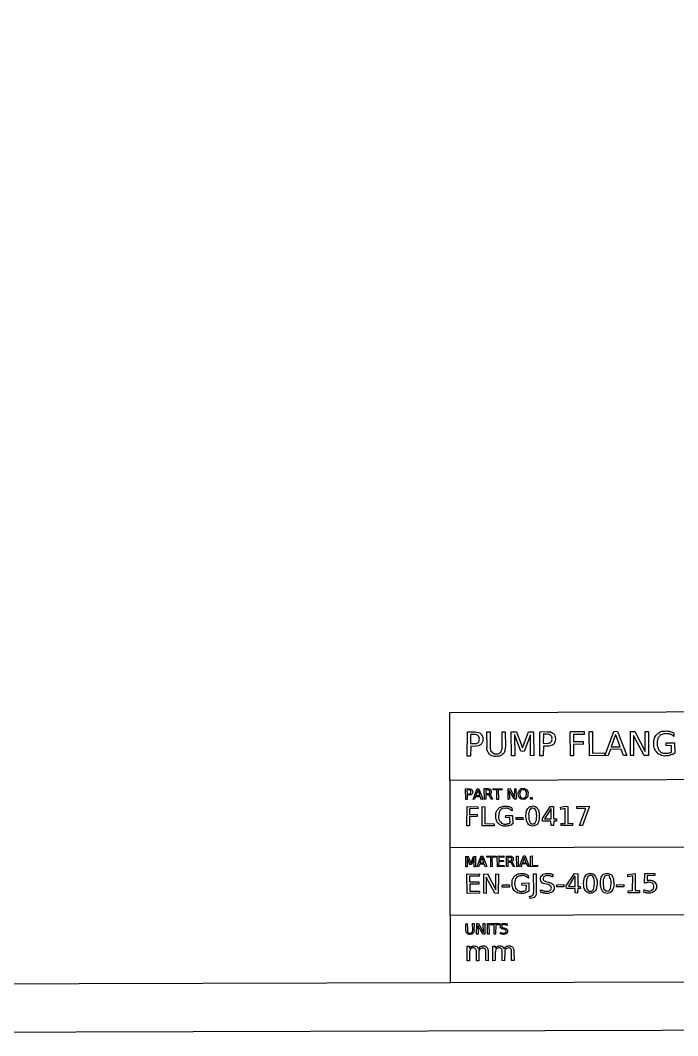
# Model space of a CAD drawing. Header units: millimetres. Extents: x -1 to 561, y -1 to 421.
# Drawn here: x 281.3 to 417.8, y -0.8 to 210 of the extents above; entities that cross this region are included whole.
import ezdxf

# ---------------------------------------------------------------- set-up
doc = ezdxf.new("R2010")
doc.units = ezdxf.units.MM

msp = doc.modelspace()

# ---------------------------------------------------------------- linework, layer by layer
for points in [[(0.59, -0.8), (560.56, 0.75), (559.4, 420.78), (-0.55, 419.26)], [(10.56, 9.27), (550.54, 10.73), (549.41, 410.71), (9.43, 409.22)], [(370.53, 10.26), (550.55, 10.75), (550.38, 66.75), (370.38, 66.24)]]:
    msp.add_lwpolyline(points, close=True)
for points in [[(374.09, 62.28), (375.62, 62.28), (376, 62.22), (376.35, 62.16), (376.66, 62.08), (376.89, 61.87), (377.08, 61.67), (377.19, 61.43), (377.27, 61.15), (377.3, 60.8), (377.29, 60.44), (377.22, 60.14), (377.08, 59.85), (376.9, 59.64), (376.67, 59.52), (376.37, 59.36), (375.98, 59.3), (375.61, 59.26), (374.79, 59.29), (374.76, 57.24), (374.08, 57.25), (374.09, 62.29)], [(374.74, 61.68), (374.75, 59.85), (375.61, 59.83), (375.86, 59.84), (376.06, 59.86), (376.22, 59.97), (376.35, 60.07), (376.44, 60.2), (376.56, 60.35), (376.57, 60.57), (376.62, 60.75), (376.57, 60.96), (376.55, 61.16), (376.42, 61.35), (376.32, 61.47), (376.19, 61.59), (376.06, 61.62), (375.83, 61.71), (375.61, 61.72), (374.75, 61.72)], [(378.16, 62.27), (378.8, 62.26), (378.82, 59.27), (378.82, 58.86), (378.9, 58.52), (378.99, 58.27), (379.15, 58.09), (379.28, 57.92), (379.54, 57.83), (379.74, 57.73), (380.07, 57.7), (380.36, 57.74), (380.63, 57.81), (380.85, 57.93), (381.04, 58.06), (381.14, 58.25), (381.26, 58.57), (381.29, 58.88), (381.29, 59.24), (381.28, 62.25), (381.96, 62.28), (381.99, 59.17), (381.94, 58.93), (381.95, 58.7), (381.88, 58.51), (381.84, 58.3), (381.82, 58.15), (381.72, 57.94), (381.63, 57.84), (381.51, 57.68), (381.34, 57.59), (381.2, 57.46), (381.09, 57.38), (380.92, 57.3), (380.68, 57.22), (380.51, 57.21), (380.32, 57.19), (380.05, 57.16), (379.82, 57.15), (379.66, 57.24), (379.43, 57.22), (379.2, 57.29), (379.03, 57.36), (378.88, 57.46), (378.74, 57.54), (378.66, 57.67), (378.55, 57.82), (378.43, 57.97), (378.32, 58.12), (378.26, 58.27), (378.23, 58.49), (378.16, 58.66), (378.12, 58.95), (378.17, 59.14), (378.13, 62.29)], [(383.25, 62.29), (384.26, 62.31), (385.51, 58.92), (386.77, 62.3), (387.83, 62.27), (387.86, 57.3), (387.17, 57.33), (387.17, 61.65), (385.87, 58.22), (385.17, 58.23), (383.87, 61.7), (383.93, 57.26), (383.26, 57.29), (383.21, 62.29)], [(389.19, 62.32), (390.68, 62.28), (391.07, 62.29), (391.43, 62.25), (391.7, 62.08), (391.96, 61.91), (392.18, 61.69), (392.25, 61.43), (392.34, 61.13), (392.37, 60.83), (392.34, 60.5), (392.27, 60.15), (392.12, 59.9), (391.94, 59.68), (391.72, 59.53), (391.42, 59.44), (391.08, 59.32), (390.69, 59.32), (389.87, 59.31), (389.84, 57.29), (389.16, 57.32), (389.14, 62.31)], [(389.87, 61.72), (389.83, 59.89), (390.67, 59.87), (390.91, 59.89), (391.12, 59.97), (391.24, 60), (391.43, 60.1), (391.5, 60.25), (391.62, 60.39), (391.69, 60.63), (391.65, 60.78), (391.67, 61.02), (391.61, 61.23), (391.55, 61.37), (391.44, 61.49), (391.27, 61.58), (391.08, 61.71), (390.92, 61.74), (390.66, 61.76), (389.83, 61.78)], [(395.46, 62.34), (398.35, 62.36), (398.34, 61.73), (396.12, 61.73), (396.16, 60.25), (398.15, 60.28), (398.13, 59.68), (396.14, 59.69), (396.16, 57.3), (395.5, 57.32), (395.45, 62.31)], [(399.43, 62.36), (400.1, 62.32), (400.1, 57.88), (402.53, 57.89), (402.55, 57.36), (399.42, 57.32), (399.4, 62.36)], [(404.52, 62.38), (405.27, 62.37), (407.23, 57.37), (406.5, 57.38), (406.04, 58.6), (403.82, 58.65), (403.33, 57.35), (402.66, 57.31), (404.53, 62.34)], [(404.88, 61.69), (403.98, 59.16), (405.83, 59.17), (404.94, 61.67)], [(407.93, 62.37), (408.83, 62.32), (411.04, 58.16), (411.04, 62.37), (411.69, 62.36), (411.69, 57.35), (410.83, 57.37), (408.56, 61.54), (408.57, 57.33), (407.97, 57.37), (407.96, 62.35)], [(416.49, 58.09), (416.49, 59.4), (415.35, 59.46), (415.34, 59.98), (417.11, 60.01), (417.17, 57.84), (416.98, 57.73), (416.74, 57.57), (416.49, 57.54), (416.3, 57.45), (416.06, 57.33), (415.81, 57.31), (415.54, 57.27), (415.26, 57.3), (415.01, 57.25), (414.73, 57.29), (414.46, 57.38), (414.23, 57.42), (414.04, 57.57), (413.78, 57.65), (413.65, 57.78), (413.47, 57.97), (413.28, 58.1), (413.13, 58.37), (413.06, 58.56), (412.94, 58.76), (412.9, 59.01), (412.84, 59.3), (412.78, 59.55), (412.81, 59.86), (412.81, 60.18), (412.81, 60.45), (412.9, 60.73), (412.96, 60.97), (413, 61.16), (413.14, 61.36), (413.26, 61.6), (413.46, 61.74), (413.61, 61.94), (413.82, 62.08), (414.03, 62.18), (414.19, 62.3), (414.44, 62.38), (414.74, 62.39), (414.98, 62.43), (415.26, 62.44), (415.54, 62.48), (415.73, 62.43), (416, 62.41), (416.2, 62.32), (416.4, 62.25), (416.59, 62.2), (416.85, 62.13), (416.99, 61.98), (416.98, 61.3), (416.84, 61.44), (416.63, 61.55), (416.39, 61.69), (416.23, 61.75), (415.97, 61.85), (415.79, 61.89), (415.53, 61.89), (415.3, 61.91), (415.12, 61.89), (414.88, 61.85), (414.7, 61.82), (414.53, 61.74), (414.33, 61.68), (414.23, 61.62), (414.04, 61.53), (413.96, 61.4), (413.82, 61.23), (413.76, 61.13), (413.67, 60.96), (413.64, 60.79), (413.58, 60.53), (413.5, 60.31), (413.5, 60.09), (413.47, 59.89), (413.52, 59.61), (413.52, 59.39), (413.59, 59.21), (413.62, 59.01), (413.68, 58.81), (413.78, 58.64), (413.86, 58.45), (413.99, 58.35), (414.06, 58.23), (414.21, 58.14), (414.4, 58), (414.53, 57.94), (414.71, 57.88), (414.93, 57.85), (415.14, 57.83), (415.31, 57.84), (415.49, 57.86), (415.66, 57.87), (415.87, 57.88), (416.01, 57.89), (416.09, 57.94), (416.26, 57.98), (416.33, 57.99), (416.45, 58.11)], [(370.47, 52.22), (550.44, 52.77)], [(373.73, 50.49), (374.44, 50.44), (374.6, 50.46), (374.71, 50.39), (374.87, 50.37), (374.96, 50.32), (375.08, 50.18), (375.08, 50.07), (375.17, 49.98), (375.16, 49.81), (375.15, 49.66), (375.13, 49.55), (375.07, 49.39), (374.94, 49.28), (374.87, 49.21), (374.73, 49.18), (374.6, 49.19), (374.4, 49.14), (374.02, 49.17), (374.02, 48.24), (373.75, 48.25), (373.71, 50.47)], [(374, 50.2), (374.06, 49.42), (374.38, 49.37), (374.53, 49.42), (374.6, 49.42), (374.68, 49.42), (374.7, 49.48), (374.79, 49.53), (374.82, 49.64), (374.83, 49.72), (374.85, 49.78), (374.82, 49.89), (374.79, 49.99), (374.75, 50.08), (374.75, 50.13), (374.7, 50.18), (374.62, 50.2), (374.49, 50.23), (374.41, 50.21), (374.05, 50.24)], [(376.12, 50.49), (376.48, 50.45), (377.33, 48.27), (376.96, 48.26), (376.79, 48.81), (375.77, 48.81), (375.6, 48.29), (375.27, 48.26), (376.09, 50.49)], [(376.28, 50.15), (375.87, 49.09), (376.69, 49.1), (376.31, 50.14)], [(378.67, 49.31), (378.73, 49.27), (378.79, 49.23), (378.81, 49.23), (378.88, 49.18), (378.91, 49.12), (378.96, 49.01), (379, 48.96), (379.05, 48.89), (379.32, 48.3), (379.05, 48.3), (378.72, 48.85), (378.7, 48.95), (378.64, 49), (378.61, 49.09), (378.54, 49.15), (378.49, 49.17), (378.44, 49.16), (378.3, 49.21), (378.22, 49.2), (377.95, 49.22), (377.94, 48.3), (377.66, 48.25), (377.6, 50.5), (378.32, 50.49), (378.45, 50.44), (378.65, 50.42), (378.74, 50.37), (378.87, 50.32), (378.97, 50.24), (378.99, 50.11), (379, 50.02), (379.02, 49.82), (379.01, 49.71), (379.03, 49.62), (379.02, 49.54), (378.97, 49.5), (378.92, 49.42), (378.86, 49.35), (378.77, 49.33), (378.67, 49.28)], [(377.91, 50.25), (377.91, 49.45), (378.27, 49.47), (378.38, 49.48), (378.48, 49.49), (378.58, 49.5), (378.62, 49.52), (378.66, 49.59), (378.73, 49.66), (378.75, 49.76), (378.74, 49.82), (378.73, 49.9), (378.71, 50.01), (378.64, 50.07), (378.64, 50.1), (378.54, 50.21), (378.46, 50.2), (378.4, 50.23), (378.28, 50.25), (377.92, 50.22)], [(379.39, 50.45), (381.29, 50.44), (381.26, 50.2), (380.46, 50.23), (380.53, 48.25), (380.23, 48.25), (380.2, 50.25), (379.44, 50.22), (379.4, 50.46)], [(382.49, 50.47), (382.95, 50.48), (383.87, 48.62), (383.93, 50.47), (384.15, 50.49), (384.21, 48.29), (383.79, 48.28), (382.78, 50.12), (382.82, 48.29), (382.54, 48.26), (382.55, 50.49)], [(385.67, 50.53), (385.93, 50.51), (386.12, 50.45), (386.23, 50.39), (386.41, 50.23), (386.55, 50.05), (386.63, 49.85), (386.69, 49.64), (386.66, 49.4), (386.65, 49.14), (386.62, 48.89), (386.57, 48.69), (386.45, 48.58), (386.24, 48.41), (386.07, 48.3), (385.88, 48.28), (385.65, 48.28), (385.44, 48.26), (385.26, 48.3), (385.08, 48.44), (384.91, 48.56), (384.79, 48.71), (384.71, 48.89), (384.71, 49.15), (384.66, 49.39), (384.65, 49.67), (384.75, 49.85), (384.81, 50.02), (384.92, 50.19), (385.09, 50.37), (385.24, 50.48), (385.46, 50.5), (385.64, 50.52)], [(385.64, 50.31), (385.5, 50.3), (385.37, 50.22), (385.25, 50.12), (385.17, 50.04), (385.07, 49.88), (385.04, 49.74), (385.01, 49.56), (384.94, 49.37), (385.01, 49.23), (385.03, 49.01), (385.08, 48.84), (385.13, 48.7), (385.26, 48.63), (385.41, 48.54), (385.5, 48.5), (385.7, 48.5), (385.83, 48.5), (385.96, 48.58), (386.11, 48.63), (386.2, 48.76), (386.28, 48.84), (386.32, 49.03), (386.37, 49.18), (386.38, 49.42), (386.34, 49.58), (386.35, 49.79), (386.25, 49.9), (386.18, 50.08), (386.07, 50.14), (385.97, 50.25), (385.83, 50.26), (385.65, 50.27)], [(387.16, 48.65), (387.51, 48.66), (387.52, 48.31), (387.19, 48.32), (387.21, 48.67)], [(373.99, 46.77), (376.29, 46.74), (376.32, 46.34), (374.53, 46.32), (374.53, 45.11), (376.09, 45.15), (376.12, 44.7), (374.56, 44.69), (374.52, 42.79), (373.99, 42.76), (374.02, 46.76)], [(377.15, 46.78), (377.68, 46.74), (377.68, 43.22), (379.67, 43.21), (379.65, 42.79), (377.14, 42.74), (377.16, 46.79)], [(382.97, 43.35), (382.91, 44.45), (382.02, 44.46), (382.06, 44.9), (383.49, 44.91), (383.5, 43.17), (383.3, 43.08), (383.15, 42.93), (382.94, 42.85), (382.82, 42.83), (382.6, 42.77), (382.41, 42.76), (382.19, 42.7), (381.95, 42.7), (381.78, 42.68), (381.56, 42.7), (381.36, 42.76), (381.14, 42.82), (381, 42.9), (380.83, 43.03), (380.68, 43.09), (380.53, 43.24), (380.37, 43.38), (380.28, 43.58), (380.2, 43.73), (380.14, 43.92), (380.05, 44.12), (380.03, 44.31), (380.01, 44.54), (379.97, 44.74), (379.97, 45.04), (380.02, 45.2), (380.03, 45.46), (380.09, 45.62), (380.19, 45.86), (380.26, 46.03), (380.39, 46.14), (380.47, 46.27), (380.63, 46.44), (380.76, 46.55), (380.97, 46.64), (381.14, 46.73), (381.32, 46.75), (381.55, 46.85), (381.77, 46.85), (382, 46.83), (382.19, 46.86), (382.38, 46.83), (382.53, 46.79), (382.74, 46.79), (382.89, 46.73), (383.03, 46.62), (383.24, 46.58), (383.34, 46.45), (383.4, 45.9), (383.21, 46.04), (383.02, 46.1), (382.91, 46.19), (382.75, 46.3), (382.57, 46.36), (382.36, 46.4), (382.2, 46.43), (381.99, 46.38), (381.67, 46.41), (381.36, 46.34), (381.09, 46.18), (380.88, 46.02), (380.74, 45.75), (380.67, 45.52), (380.6, 45.16), (380.52, 44.78), (380.58, 44.42), (380.61, 44.05), (380.79, 43.78), (380.95, 43.56), (381.16, 43.35), (381.35, 43.26), (381.66, 43.14), (382, 43.14), (382.16, 43.13), (382.3, 43.17), (382.43, 43.18), (382.53, 43.22), (382.66, 43.21), (382.76, 43.23), (382.82, 43.3), (382.92, 43.33)], [(387.63, 46.88), (387.95, 46.87), (388.24, 46.76), (388.49, 46.56), (388.64, 46.32), (388.86, 46.07), (388.92, 45.66), (389.02, 45.24), (388.99, 44.79), (389.01, 44.29), (388.93, 43.88), (388.85, 43.54), (388.69, 43.25), (388.48, 43), (388.22, 42.87), (387.97, 42.79), (387.67, 42.71), (387.32, 42.78), (387.08, 42.86), (386.81, 43.02), (386.64, 43.25), (386.49, 43.54), (386.35, 43.89), (386.32, 44.34), (386.25, 44.78), (386.28, 45.29), (386.33, 45.66), (386.45, 46.03), (386.62, 46.33), (386.84, 46.59), (387.05, 46.76), (387.35, 46.81), (387.65, 46.88)], [(387.61, 46.45), (387.47, 46.44), (387.25, 46.36), (387.13, 46.18), (386.98, 46.05), (386.93, 45.81), (386.84, 45.5), (386.8, 45.19), (386.84, 44.81), (386.83, 44.44), (386.85, 44.1), (386.96, 43.82), (387.04, 43.52), (387.15, 43.4), (387.27, 43.24), (387.46, 43.18), (387.63, 43.17), (387.82, 43.16), (387.99, 43.27), (388.2, 43.38), (388.27, 43.54), (388.37, 43.77), (388.45, 44.1), (388.47, 44.4), (388.48, 44.83), (388.47, 45.21), (388.46, 45.54), (388.36, 45.83), (388.27, 46.02), (388.14, 46.24), (387.99, 46.33), (387.81, 46.39), (387.64, 46.41)], [(391.29, 46.81), (392, 46.78), (391.98, 44.19), (392.61, 44.19), (392.6, 43.72), (392.02, 43.72), (391.99, 42.8), (391.47, 42.84), (391.45, 43.74), (389.68, 43.74), (389.68, 44.25), (391.34, 46.83)], [(393.6, 43.26), (394.43, 43.27), (394.42, 46.35), (393.5, 46.16), (393.45, 46.62), (394.47, 46.83), (394.95, 46.79), (394.97, 43.26), (395.89, 43.29), (395.89, 42.84), (393.55, 42.84), (393.56, 43.29)], [(396.79, 46.79), (399.4, 46.82), (399.37, 46.62), (397.97, 42.83), (397.36, 42.84), (398.71, 46.37), (396.84, 46.34), (396.79, 46.81)], [(384.18, 44.51), (385.61, 44.52), (385.64, 44.11), (384.19, 44.09), (384.22, 44.5)], [(391.5, 46.35), (390.08, 44.21), (391.46, 44.22), (391.49, 46.31)], [(370.5, 38.23), (550.48, 38.77)], [(373.77, 36.43), (374.22, 36.48), (374.79, 34.97), (375.33, 36.43), (375.79, 36.46), (375.81, 34.28), (375.48, 34.27), (375.52, 36.2), (374.93, 34.72), (374.61, 34.7), (374.05, 36.19), (374.06, 34.23), (373.8, 34.26), (373.78, 36.44)], [(376.96, 36.45), (377.27, 36.45), (378.14, 34.3), (377.79, 34.24), (377.61, 34.82), (376.66, 34.83), (376.4, 34.26), (376.14, 34.29), (376.94, 36.5)], [(377.11, 36.21), (376.71, 35.05), (377.5, 35.08), (377.15, 36.2)], [(378.11, 36.5), (379.98, 36.46), (380.01, 36.23), (379.19, 36.22), (379.21, 34.29), (378.94, 34.25), (378.94, 36.21), (378.13, 36.24), (378.12, 36.49)], [(380.3, 36.45), (381.65, 36.5), (381.68, 36.22), (380.6, 36.26), (380.62, 35.59), (381.62, 35.56), (381.61, 35.34), (380.59, 35.35), (380.57, 34.56), (381.73, 34.52), (381.73, 34.29), (380.33, 34.25), (380.3, 36.45)], [(383.26, 35.31), (383.32, 35.33), (383.34, 35.24), (383.4, 35.23), (383.39, 35.16), (383.46, 35.15), (383.5, 35.04), (383.56, 35.01), (383.61, 34.89), (383.89, 34.31), (383.57, 34.29), (383.34, 34.88), (383.26, 34.94), (383.2, 35.05), (383.17, 35.08), (383.08, 35.14), (383.07, 35.16), (382.96, 35.16), (382.91, 35.24), (382.81, 35.21), (382.49, 35.21), (382.5, 34.27), (382.2, 34.3), (382.2, 36.46), (382.86, 36.45), (383.04, 36.44), (383.22, 36.44), (383.34, 36.39), (383.41, 36.34), (383.49, 36.27), (383.57, 36.16), (383.58, 36.01), (383.58, 35.83), (383.62, 35.76), (383.58, 35.63), (383.57, 35.58), (383.5, 35.48), (383.46, 35.43), (383.37, 35.39), (383.31, 35.33), (383.25, 35.35)], [(382.48, 36.21), (382.5, 35.44), (382.88, 35.48), (382.99, 35.49), (383.04, 35.47), (383.1, 35.53), (383.17, 35.53), (383.26, 35.58), (383.28, 35.69), (383.29, 35.79), (383.31, 35.85), (383.3, 35.96), (383.26, 36.02), (383.22, 36.07), (383.19, 36.11), (383.15, 36.18), (383.06, 36.19), (382.97, 36.23), (382.87, 36.22), (382.52, 36.27)], [(384.32, 36.47), (384.61, 36.49), (384.61, 34.3), (384.33, 34.28), (384.29, 36.48)], [(385.74, 36.5), (386.12, 36.5), (386.93, 34.32), (386.63, 34.32), (386.44, 34.84), (385.42, 34.88), (385.26, 34.26), (384.94, 34.32), (385.73, 36.5)], [(385.93, 36.18), (385.53, 35.13), (386.3, 35.08), (385.88, 36.17)], [(387.23, 36.47), (387.51, 36.52), (387.52, 34.54), (388.62, 34.57), (388.63, 34.29), (387.22, 34.27), (387.22, 36.49)], [(374.02, 32.76), (376.58, 32.77), (376.57, 32.29), (374.55, 32.32), (374.55, 31.13), (376.5, 31.11), (376.46, 30.67), (374.6, 30.66), (374.61, 29.23), (376.61, 29.21), (376.63, 28.76), (374.07, 28.72), (373.99, 32.77)], [(377.49, 32.76), (378.24, 32.79), (379.99, 29.46), (380.02, 32.79), (380.54, 32.75), (380.51, 28.74), (379.8, 28.78), (378, 32.11), (378.01, 28.74), (377.5, 28.79), (377.48, 32.74)], [(386.29, 29.38), (386.34, 30.4), (385.43, 30.41), (385.44, 30.86), (386.85, 30.91), (386.88, 29.18), (386.67, 29.08), (386.51, 28.99), (386.37, 28.91), (386.16, 28.84), (385.94, 28.77), (385.76, 28.73), (385.59, 28.7), (385.33, 28.71), (385.16, 28.69), (384.93, 28.75), (384.72, 28.8), (384.51, 28.86), (384.36, 28.91), (384.2, 29), (384, 29.1), (383.85, 29.27), (383.73, 29.37), (383.68, 29.56), (383.56, 29.74), (383.51, 29.88), (383.47, 30.1), (383.39, 30.33), (383.35, 30.54), (383.36, 30.75), (383.39, 31.03), (383.42, 31.27), (383.41, 31.44), (383.49, 31.67), (383.58, 31.82), (383.64, 32.04), (383.77, 32.18), (383.86, 32.34), (384.01, 32.46), (384.13, 32.53), (384.34, 32.68), (384.51, 32.72), (384.69, 32.78), (384.91, 32.82), (385.1, 32.86), (385.36, 32.87), (385.53, 32.86), (385.75, 32.87), (385.89, 32.82), (386.11, 32.78), (386.23, 32.72), (386.45, 32.66), (386.58, 32.55), (386.73, 32.48), (386.75, 31.91), (386.57, 32.03), (386.46, 32.1), (386.25, 32.25), (386.1, 32.28), (385.92, 32.37), (385.79, 32.42), (385.54, 32.44), (385.38, 32.38), (385.05, 32.37), (384.76, 32.3), (384.51, 32.15), (384.3, 32.03), (384.1, 31.78), (383.99, 31.48), (383.91, 31.15), (383.9, 30.75), (383.97, 30.37), (384.01, 30.08), (384.1, 29.8), (384.33, 29.58), (384.52, 29.36), (384.76, 29.25), (385.08, 29.16), (385.4, 29.15), (385.55, 29.17), (385.69, 29.18), (385.83, 29.19), (385.9, 29.23), (386.06, 29.25), (386.09, 29.3), (386.25, 29.33), (386.29, 29.34)], [(387.86, 32.79), (388.35, 32.81), (388.4, 29.07), (388.34, 28.77), (388.34, 28.48), (388.25, 28.2), (388.14, 28.05), (387.95, 27.86), (387.75, 27.79), (387.49, 27.72), (387.22, 27.69), (387.04, 27.72), (387, 28.14), (387.21, 28.16), (387.34, 28.15), (387.5, 28.21), (387.58, 28.29), (387.7, 28.38), (387.77, 28.47), (387.8, 28.64), (387.8, 28.83), (387.86, 29.05), (387.85, 32.83)], [(391.81, 32.7), (391.83, 32.15), (391.71, 32.2), (391.56, 32.24), (391.39, 32.32), (391.26, 32.35), (391.12, 32.42), (391.03, 32.4), (390.86, 32.4), (390.71, 32.44), (390.52, 32.45), (390.38, 32.38), (390.22, 32.32), (390.04, 32.26), (389.92, 32.19), (389.88, 32.07), (389.81, 31.95), (389.85, 31.75), (389.85, 31.68), (389.86, 31.53), (389.92, 31.46), (390, 31.39), (390.06, 31.34), (390.24, 31.25), (390.41, 31.2), (390.61, 31.14), (390.91, 31.06), (391.17, 31), (391.45, 30.9), (391.61, 30.8), (391.83, 30.68), (391.96, 30.5), (392.06, 30.32), (392.11, 30.11), (392.1, 29.92), (392.1, 29.63), (391.98, 29.41), (391.84, 29.19), (391.74, 29.03), (391.46, 28.89), (391.24, 28.83), (390.94, 28.73), (390.6, 28.7), (390.43, 28.73), (390.3, 28.73), (390.14, 28.79), (389.99, 28.8), (389.82, 28.81), (389.65, 28.86), (389.44, 28.95), (389.31, 28.96), (389.26, 29.51), (389.44, 29.43), (389.62, 29.4), (389.79, 29.29), (389.96, 29.26), (390.12, 29.21), (390.27, 29.15), (390.39, 29.2), (390.54, 29.17), (390.81, 29.21), (390.98, 29.22), (391.14, 29.26), (391.31, 29.37), (391.36, 29.47), (391.46, 29.58), (391.49, 29.69), (391.53, 29.84), (391.49, 30.03), (391.46, 30.11), (391.44, 30.25), (391.37, 30.31), (391.21, 30.42), (391.09, 30.45), (390.97, 30.56), (390.77, 30.55), (390.44, 30.64), (390.15, 30.69), (389.88, 30.76), (389.69, 30.88), (389.52, 31.04), (389.41, 31.15), (389.32, 31.31), (389.28, 31.51), (389.26, 31.73), (389.28, 32.01), (389.36, 32.2), (389.46, 32.39), (389.66, 32.55), (389.84, 32.71), (390.11, 32.82), (390.4, 32.85), (390.65, 32.85), (390.8, 32.89), (390.94, 32.86), (391.12, 32.87), (391.28, 32.85), (391.42, 32.82), (391.57, 32.77), (391.67, 32.75), (391.88, 32.68)], [(396.28, 32.84), (397.02, 32.79), (397.02, 30.19), (397.54, 30.2), (397.59, 29.77), (397.01, 29.75), (396.97, 28.81), (396.45, 28.82), (396.48, 29.74), (394.66, 29.77), (394.63, 30.3), (396.31, 32.84)], [(396.43, 32.38), (395.08, 30.23), (396.44, 30.18), (396.47, 32.34)], [(399.57, 32.89), (399.91, 32.85), (400.17, 32.77), (400.45, 32.61), (400.66, 32.34), (400.77, 32.05), (400.89, 31.75), (401.01, 31.33), (401.01, 30.83), (400.97, 30.37), (400.89, 29.92), (400.8, 29.55), (400.65, 29.3), (400.44, 29.03), (400.18, 28.89), (399.95, 28.75), (399.61, 28.77), (399.29, 28.78), (399.02, 28.89), (398.82, 29.06), (398.62, 29.3), (398.42, 29.58), (398.29, 29.95), (398.24, 30.36), (398.21, 30.82), (398.25, 31.27), (398.34, 31.74), (398.4, 32.04), (398.59, 32.39), (398.77, 32.62), (399.02, 32.74), (399.3, 32.87), (399.58, 32.92)], [(399.58, 32.46), (399.4, 32.42), (399.24, 32.34), (399.09, 32.25), (399.01, 32.03), (398.92, 31.82), (398.86, 31.53), (398.8, 31.2), (398.77, 30.8), (398.81, 30.44), (398.85, 30.14), (398.89, 29.84), (398.96, 29.61), (399.11, 29.43), (399.24, 29.3), (399.41, 29.23), (399.6, 29.18), (399.85, 29.23), (399.98, 29.28), (400.12, 29.41), (400.26, 29.57), (400.32, 29.81), (400.41, 30.12), (400.41, 30.46), (400.47, 30.83), (400.46, 31.21), (400.43, 31.52), (400.33, 31.84), (400.25, 32.06), (400.11, 32.25), (399.97, 32.35), (399.81, 32.43), (399.58, 32.5)], [(403.11, 32.93), (403.45, 32.88), (403.69, 32.76), (403.94, 32.64), (404.13, 32.39), (404.3, 32.07), (404.4, 31.74), (404.45, 31.32), (404.48, 30.86), (404.47, 30.34), (404.4, 29.92), (404.32, 29.6), (404.1, 29.29), (403.96, 29.07), (403.68, 28.88), (403.4, 28.79), (403.12, 28.73), (402.77, 28.81), (402.49, 28.88), (402.3, 29.05), (402.09, 29.26), (401.92, 29.6), (401.84, 29.91), (401.72, 30.34), (401.7, 30.85), (401.72, 31.28), (401.78, 31.69), (401.9, 32.08), (402.09, 32.39), (402.25, 32.65), (402.54, 32.77), (402.81, 32.86), (403.09, 32.93)], [(403.1, 32.5), (402.94, 32.44), (402.7, 32.39), (402.58, 32.24), (402.51, 32.04), (402.4, 31.82), (402.29, 31.55), (402.27, 31.23), (402.29, 30.82), (402.28, 30.47), (402.33, 30.12), (402.37, 29.81), (402.45, 29.58), (402.61, 29.45), (402.75, 29.28), (402.9, 29.24), (403.1, 29.21), (403.31, 29.24), (403.46, 29.3), (403.65, 29.46), (403.72, 29.62), (403.84, 29.85), (403.87, 30.13), (403.9, 30.48), (403.92, 30.8), (403.92, 31.25), (403.89, 31.54), (403.84, 31.83), (403.7, 32.07), (403.59, 32.28), (403.5, 32.35), (403.3, 32.47), (403.08, 32.5)], [(407.55, 29.28), (408.41, 29.34), (408.43, 32.36), (407.42, 32.14), (407.42, 32.66), (408.42, 32.82), (408.9, 32.88), (408.96, 29.34), (409.82, 29.35), (409.8, 28.86), (407.51, 28.85), (407.52, 29.32)], [(410.9, 32.87), (413.05, 32.85), (413.02, 32.42), (411.43, 32.4), (411.42, 31.41), (411.47, 31.41), (411.54, 31.49), (411.57, 31.47), (411.62, 31.47), (411.7, 31.47), (411.75, 31.47), (411.82, 31.51), (411.89, 31.51), (412.21, 31.51), (412.5, 31.43), (412.74, 31.29), (412.96, 31.15), (413.09, 30.94), (413.24, 30.69), (413.34, 30.48), (413.36, 30.16), (413.33, 29.86), (413.24, 29.56), (413.09, 29.32), (412.92, 29.17), (412.7, 28.99), (412.46, 28.91), (412.12, 28.79), (411.8, 28.8), (411.69, 28.78), (411.54, 28.8), (411.4, 28.79), (411.3, 28.82), (411.18, 28.84), (411.05, 28.87), (410.87, 28.94), (410.72, 28.96), (410.77, 29.53), (410.88, 29.45), (411, 29.42), (411.1, 29.32), (411.28, 29.3), (411.35, 29.31), (411.52, 29.27), (411.63, 29.25), (411.78, 29.21), (411.99, 29.27), (412.21, 29.28), (412.38, 29.36), (412.55, 29.52), (412.65, 29.64), (412.71, 29.78), (412.81, 29.96), (412.8, 30.16), (412.79, 30.31), (412.72, 30.56), (412.66, 30.69), (412.51, 30.83), (412.35, 30.94), (412.19, 31.03), (412.04, 31.02), (411.76, 31.05), (411.7, 31.04), (411.54, 31.03), (411.49, 31), (411.33, 30.98), (411.22, 30.96), (411.13, 30.94), (411.02, 30.87), (410.9, 30.84), (410.91, 32.88)], [(381.37, 30.52), (382.76, 30.5), (382.81, 30.06), (381.34, 30.04), (381.37, 30.5)], [(392.69, 30.52), (394.14, 30.56), (394.09, 30.13), (392.68, 30.07), (392.68, 30.54)], [(405.11, 30.54), (406.55, 30.59), (406.56, 30.12), (405.09, 30.1), (405.13, 30.6)], [(370.49, 24.22), (550.5, 24.72)], [(373.79, 22.43), (374.06, 22.48), (374.09, 21.1), (374.1, 20.95), (374.14, 20.81), (374.14, 20.68), (374.24, 20.61), (374.3, 20.54), (374.37, 20.5), (374.5, 20.5), (374.63, 20.48), (374.73, 20.47), (374.91, 20.52), (374.99, 20.57), (375.05, 20.63), (375.1, 20.7), (375.12, 20.81), (375.17, 20.95), (375.19, 21.1), (375.15, 22.49), (375.47, 22.5), (375.44, 21.09), (375.47, 20.92), (375.41, 20.7), (375.38, 20.58), (375.24, 20.46), (375.14, 20.36), (375.01, 20.3), (374.83, 20.26), (374.6, 20.23), (374.41, 20.22), (374.24, 20.28), (374.13, 20.32), (374.02, 20.43), (373.94, 20.58), (373.84, 20.71), (373.81, 20.9), (373.8, 21.12), (373.77, 22.43)], [(376.01, 22.48), (376.4, 22.5), (377.42, 20.65), (377.39, 22.5), (377.7, 22.48), (377.69, 20.24), (377.27, 20.29), (376.28, 22.1), (376.34, 20.24), (376.01, 20.24), (376.05, 22.45)], [(378.29, 22.5), (378.57, 22.46), (378.59, 20.24), (378.28, 20.28), (378.25, 22.47)], [(378.87, 22.48), (380.75, 22.5), (380.71, 22.19), (379.97, 22.2), (379.93, 20.29), (379.64, 20.29), (379.65, 22.19), (378.84, 22.21), (378.87, 22.5)], [(382.33, 22.43), (382.33, 22.1), (382.24, 22.14), (382.18, 22.17), (382.11, 22.25), (382.03, 22.21), (381.94, 22.23), (381.87, 22.24), (381.82, 22.27), (381.71, 22.28), (381.62, 22.29), (381.49, 22.25), (381.41, 22.25), (381.38, 22.17), (381.3, 22.14), (381.24, 22.08), (381.23, 21.97), (381.23, 21.89), (381.24, 21.88), (381.25, 21.77), (381.25, 21.72), (381.3, 21.68), (381.35, 21.64), (381.42, 21.6), (381.52, 21.57), (381.66, 21.61), (381.84, 21.52), (381.94, 21.5), (382.1, 21.45), (382.23, 21.38), (382.3, 21.32), (382.36, 21.21), (382.44, 21.11), (382.44, 21), (382.45, 20.9), (382.44, 20.77), (382.41, 20.64), (382.33, 20.53), (382.27, 20.38), (382.15, 20.32), (381.98, 20.31), (381.83, 20.25), (381.64, 20.23), (381.57, 20.27), (381.47, 20.23), (381.41, 20.24), (381.32, 20.26), (381.24, 20.27), (381.08, 20.34), (381.04, 20.37), (380.95, 20.37), (380.95, 20.65), (381.01, 20.61), (381.09, 20.62), (381.2, 20.57), (381.3, 20.51), (381.39, 20.51), (381.45, 20.46), (381.53, 20.51), (381.6, 20.5), (381.76, 20.5), (381.83, 20.51), (381.97, 20.52), (382, 20.57), (382.08, 20.66), (382.15, 20.7), (382.12, 20.76), (382.16, 20.84), (382.13, 20.98), (382.14, 21.03), (382.08, 21.08), (382.07, 21.1), (382.03, 21.16), (381.89, 21.23), (381.81, 21.26), (381.72, 21.29), (381.53, 21.31), (381.43, 21.35), (381.26, 21.36), (381.16, 21.42), (381.09, 21.49), (381, 21.57), (380.99, 21.66), (380.93, 21.77), (380.95, 21.9), (380.9, 21.99), (380.97, 22.16), (381, 22.24), (381.13, 22.36), (381.25, 22.43), (381.34, 22.5), (381.55, 22.48), (381.69, 22.49), (381.79, 22.51), (381.88, 22.48), (381.93, 22.52), (381.99, 22.47), (382.06, 22.5), (382.16, 22.43), (382.24, 22.44), (382.32, 22.41)], [(376.4, 17.16), (376.49, 17.36), (376.62, 17.46), (376.71, 17.62), (376.86, 17.71), (376.97, 17.78), (377.11, 17.79), (377.24, 17.8), (377.4, 17.82), (377.65, 17.84), (377.84, 17.78), (377.99, 17.66), (378.17, 17.51), (378.27, 17.32), (378.32, 17.11), (378.38, 16.87), (378.41, 16.58), (378.39, 14.75), (377.92, 14.79), (377.93, 16.56), (377.92, 16.79), (377.89, 16.93), (377.84, 17.05), (377.75, 17.24), (377.7, 17.3), (377.59, 17.33), (377.48, 17.38), (377.3, 17.4), (377.13, 17.39), (376.94, 17.33), (376.84, 17.26), (376.68, 17.15), (376.6, 17.01), (376.53, 16.89), (376.47, 16.7), (376.5, 16.44), (376.47, 14.74), (375.95, 14.74), (375.99, 16.59), (375.95, 16.79), (375.94, 16.93), (375.92, 17.07), (375.81, 17.18), (375.74, 17.28), (375.63, 17.37), (375.5, 17.41), (375.33, 17.41), (375.16, 17.41), (375.03, 17.34), (374.88, 17.27), (374.72, 17.18), (374.67, 17), (374.61, 16.83), (374.53, 16.69), (374.55, 16.48), (374.56, 14.75), (374.04, 14.76), (374.05, 17.75), (374.51, 17.79), (374.55, 17.31), (374.63, 17.41), (374.7, 17.51), (374.84, 17.63), (374.93, 17.67), (375.08, 17.79), (375.16, 17.81), (375.36, 17.85), (375.46, 17.84), (375.62, 17.81), (375.82, 17.78), (375.92, 17.75), (376.02, 17.69), (376.14, 17.61), (376.26, 17.49), (376.33, 17.35), (376.38, 17.17)], [(381.74, 17.23), (381.85, 17.37), (381.94, 17.52), (382.03, 17.63), (382.15, 17.72), (382.3, 17.76), (382.46, 17.84), (382.6, 17.84), (382.74, 17.85), (382.99, 17.84), (383.22, 17.74), (383.37, 17.64), (383.52, 17.5), (383.58, 17.37), (383.72, 17.12), (383.73, 16.91), (383.74, 16.59), (383.78, 14.8), (383.24, 14.8), (383.24, 16.58), (383.28, 16.78), (383.23, 16.96), (383.16, 17.11), (383.11, 17.24), (383.06, 17.33), (382.9, 17.35), (382.77, 17.44), (382.67, 17.42), (382.45, 17.38), (382.28, 17.38), (382.16, 17.25), (382.03, 17.14), (381.95, 17.02), (381.9, 16.85), (381.85, 16.71), (381.85, 16.49), (381.82, 14.77), (381.34, 14.78), (381.29, 16.54), (381.28, 16.78), (381.28, 16.93), (381.23, 17.1), (381.15, 17.23), (381.05, 17.3), (380.99, 17.36), (380.86, 17.44), (380.67, 17.45), (380.52, 17.41), (380.33, 17.36), (380.22, 17.27), (380.08, 17.16), (380.01, 17.04), (379.94, 16.89), (379.91, 16.66), (379.86, 16.44), (379.85, 14.78), (379.4, 14.74), (379.37, 17.8), (379.84, 17.79), (379.88, 17.34), (379.95, 17.45), (380.08, 17.58), (380.19, 17.63), (380.26, 17.72), (380.4, 17.77), (380.56, 17.8), (380.7, 17.86), (380.82, 17.82), (380.98, 17.82), (381.11, 17.79), (381.26, 17.79), (381.42, 17.66), (381.52, 17.62), (381.6, 17.47), (381.63, 17.33), (381.76, 17.22)]]:
    msp.add_lwpolyline(points)

doc.saveas('drawing.dxf')
